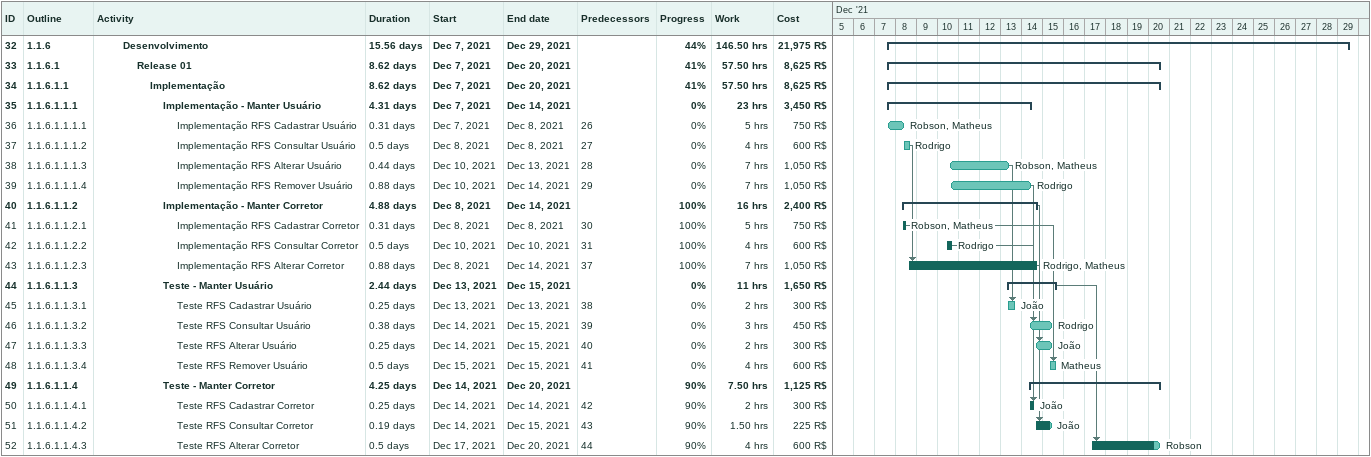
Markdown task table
| ID | WBS | Task | Duration | Start | Finish | Predecessors | Resources | % complete | Work (h) | Cost (R$) |
|---|---|---|---|---|---|---|---|---|---|---|
| 32 | 1.1.6 | **Desenvolvimento** | 15.56d | 2021-12-07 | 2021-12-29 |  |  | 44 | 146.50 | 21975 |
| 33 | 1.1.6.1 | **Release 01** | 8.62d | 2021-12-07 | 2021-12-20 |  |  | 41 | 57.50 | 8625 |
| 34 | 1.1.6.1.1 | **Implementação** | 8.62d | 2021-12-07 | 2021-12-20 |  |  | 41 | 57.50 | 8625 |
| 35 | 1.1.6.1.1.1 | **Implementação - Manter Usuário** | 4.31d | 2021-12-07 | 2021-12-14 |  |  | 0 | 23 | 3450 |
| 36 | 1.1.6.1.1.1.1 | Implementação RFS Cadastrar Usuário | 0.31d | 2021-12-07 | 2021-12-08 | 26 | Robson, Matheus | 0 | 5 | 750 |
| 37 | 1.1.6.1.1.1.2 | Implementação RFS Consultar Usuário | 0.5d | 2021-12-08 | 2021-12-08 | 27 | Rodrigo | 0 | 4 | 600 |
| 38 | 1.1.6.1.1.1.3 | Implementação RFS Alterar Usuário | 0.44d | 2021-12-10 | 2021-12-13 | 28 | Robson, Matheus | 0 | 7 | 1050 |
| 39 | 1.1.6.1.1.1.4 | Implementação RFS Remover Usuário | 0.88d | 2021-12-10 | 2021-12-14 | 29 | Rodrigo | 0 | 7 | 1050 |
| 40 | 1.1.6.1.1.2 | **Implementação - Manter Corretor** | 4.88d | 2021-12-08 | 2021-12-14 |  |  | 100 | 16 | 2400 |
| 41 | 1.1.6.1.1.2.1 | Implementação RFS Cadastrar Corretor | 0.31d | 2021-12-08 | 2021-12-08 | 30 | Robson, Matheus | 100 | 5 | 750 |
| 42 | 1.1.6.1.1.2.2 | Implementação RFS Consultar Corretor | 0.5d | 2021-12-10 | 2021-12-10 | 31 | Rodrigo | 100 | 4 | 600 |
| 43 | 1.1.6.1.1.2.3 | Implementação RFS Alterar Corretor | 0.88d | 2021-12-08 | 2021-12-14 | 37 | Rodrigo, Matheus | 100 | 7 | 1050 |
| 44 | 1.1.6.1.1.3 | **Teste - Manter Usuário** | 2.44d | 2021-12-13 | 2021-12-15 |  |  | 0 | 11 | 1650 |
| 45 | 1.1.6.1.1.3.1 | Teste RFS Cadastrar Usuário | 0.25d | 2021-12-13 | 2021-12-13 | 38 | João | 0 | 2 | 300 |
| 46 | 1.1.6.1.1.3.2 | Teste RFS Consultar Usuário | 0.38d | 2021-12-14 | 2021-12-15 | 39 | Rodrigo | 0 | 3 | 450 |
| 47 | 1.1.6.1.1.3.3 | Teste RFS Alterar Usuário | 0.25d | 2021-12-14 | 2021-12-15 | 40 | João | 0 | 2 | 300 |
| 48 | 1.1.6.1.1.3.4 | Teste RFS Remover Usuário | 0.5d | 2021-12-15 | 2021-12-15 | 41 | Matheus | 0 | 4 | 600 |
| 49 | 1.1.6.1.1.4 | **Teste - Manter Corretor** | 4.25d | 2021-12-14 | 2021-12-20 |  |  | 90 | 7.50 | 1125 |
| 50 | 1.1.6.1.1.4.1 | Teste RFS Cadastrar Corretor | 0.25d | 2021-12-14 | 2021-12-14 | 42 | João | 90 | 2 | 300 |
| 51 | 1.1.6.1.1.4.2 | Teste RFS Consultar Corretor | 0.19d | 2021-12-14 | 2021-12-15 | 43 | João | 90 | 1.50 | 225 |
| 52 | 1.1.6.1.1.4.3 | Teste RFS Alterar Corretor | 0.5d | 2021-12-17 | 2021-12-20 | 44 | Robson | 90 | 4 | 600 |
